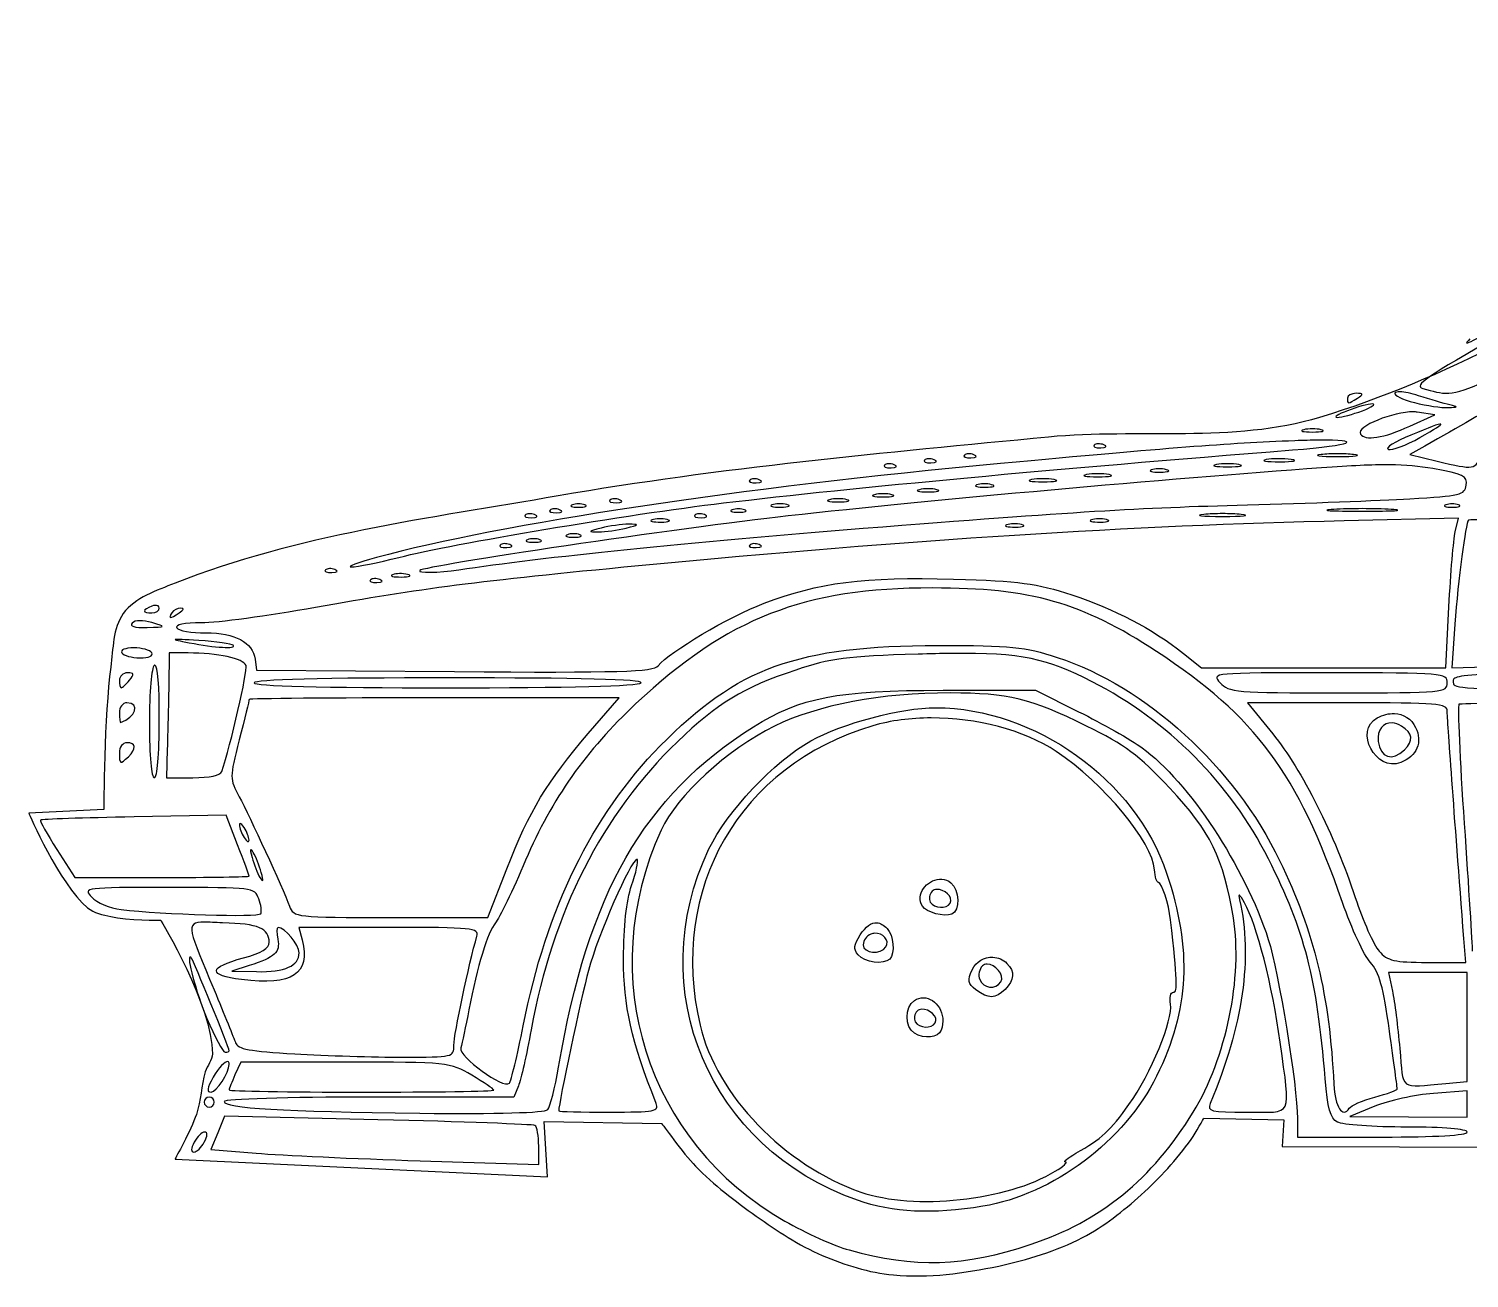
# Model space of a CAD drawing. Extents: x 63 to 304, y 74 to 149.
# Drawn here: x 63.1 to 144.6, y 74.8 to 145.4 of the extents above; entities that cross this region are included whole.
import ezdxf

# ---------------------------------------------------------------- set-up
doc = ezdxf.new("R2010")
doc.units = 0
doc.layers.add('Layer_1', color=7, linetype='CONTINUOUS')

msp = doc.modelspace()

# ---------------------------------------------------------------- linework, layer by layer
at = {"layer": 'Layer_1', "color": 7}
for points in [[(138.172015, 124.837279), (138.172015, 124.837279)], [(140.651932, 124.917757), (140.651932, 124.917757)], [(139.089237, 124.234249), (139.089237, 124.234249)], [(141.418671, 123.786111), (141.418671, 123.786111)], [(141.205904, 122.97803), (142.617015, 123.619645), (141.629237, 123.769023)], [(142.957665, 123.100399), (142.957665, 123.100399)], [(135.70257, 122.831407), (135.70257, 122.831407)], [(136.015659, 122.189241), (136.015659, 122.189241)], [(116.252388, 121.418092), (116.252388, 121.418092)], [(123.590165, 121.981433), (123.590165, 121.981433)], [(137.113681, 121.42195), (137.113681, 121.42195)], [(142.050916, 121.854102), (141.20425, 121.375645), (142.756472, 121.004128)], [(111.736832, 120.852544), (111.736832, 120.852544)], [(113.99461, 121.134766), (113.99461, 121.134766)], [(126.987305, 120.569771), (126.987305, 120.569771)], [(130.904793, 120.855298), (130.904793, 120.855298)], [(133.762843, 121.138074), (133.762843, 121.138074)], [(140.040083, 120.794115), (140.040083, 120.794115)], [(104.116832, 120.004774), (104.116832, 120.004774)], [(117.109528, 119.721451), (117.109528, 119.721451)], [(120.46257, 120.007531), (120.46257, 120.007531)], [(123.567015, 120.290303), (123.567015, 120.290303)], [(111.431459, 119.15921), (111.431459, 119.15921)], [(113.971459, 119.441433), (113.971459, 119.441433)], [(92.827943, 118.312544), (92.827943, 118.312544)], [(94.215904, 118.592562), (94.215904, 118.592562)], [(96.21461, 118.876438), (96.21461, 118.876438)], [(103.247015, 118.309786), (103.247015, 118.309786)], [(105.538416, 118.592562), (105.538416, 118.592562)], [(108.891459, 118.876438), (108.891459, 118.876438)], [(138.524793, 118.315298), (138.524793, 118.315298)], [(143.604793, 118.592562), (143.604793, 118.592562)], [(91.416832, 118.030322), (91.416832, 118.030322)], [(97.038126, 117.433907), (97.038126, 117.433907)], [(98.765083, 117.746445), (98.765083, 117.746445)], [(101.012388, 118.030322), (101.012388, 118.030322)], [(118.802861, 117.464223), (118.802861, 117.464223)], [(123.600639, 117.746445), (123.600639, 117.746445)], [(130.62257, 118.033629), (130.62257, 118.033629)], [(143.950405, 117.769596), (137.497879, 117.622423)], [(143.773463, 117.0001), (143.950405, 117.769596), (143.950405, 117.769596)], [(91.675904, 116.617006), (91.675904, 116.617006)], [(93.933681, 116.899228), (93.933681, 116.899228)], [(90.005721, 116.336988), (90.005721, 116.336988)], [(104.116832, 116.336988), (104.116832, 116.336988)], [(80.127943, 114.925877), (80.127943, 114.925877)], [(82.667943, 114.361433), (82.667943, 114.361433)], [(84.089528, 114.642001), (84.089528, 114.642001)], [(114.225019, 113.831162), (114.225019, 113.831162)], [(70.250165, 112.845592), (70.250165, 112.845592)], [(71.725217, 112.698416), (71.725217, 112.698416)], [(128.405582, 110.129203), (129.433599, 109.31616), (136.337017, 109.31616), (143.240438, 109.31616), (143.418481, 112.773382)], [(69.404049, 111.982387), (69.404049, 111.982387)], [(143.756377, 111.785051), (143.757478, 111.785051), (143.57668, 109.315607), (145.496562, 109.371831)], [(71.422048, 110.921849), (71.422048, 110.921849)], [(69.064502, 110.445049), (69.064502, 110.445049)], [(71.073681, 110.162274), (71.073681, 110.161723), (71.041711, 108.256723)], [(72.132015, 110.158966), (71.073681, 110.162274), (71.073681, 110.162274)], [(115.277287, 110.131407), (115.277287, 110.131407)], [(70.260086, 109.463333), (70.260086, 109.463333)], [(75.922722, 109.807292), (76.01257, 109.175049), (87.193419, 109.101186)], [(68.709517, 109.033385), (68.709517, 109.033385)], [(86.894661, 108.751162), (86.894661, 108.751162)], [(136.646801, 109.033385), (136.646801, 109.033385)], [(94.761606, 105.60207), (96.50014, 107.621723), (86.044687, 107.621723), (86.044687, 107.621723)], [(114.818126, 108.045607), (120.039237, 108.045607), (122.48167, 106.835139)], [(115.220513, 107.89733), (115.220513, 107.89733)], [(68.674793, 107.339501), (68.674793, 107.339501)], [(114.413532, 107.057279), (114.413532, 107.057279)], [(132.035886, 107.339501), (133.467393, 105.575612)], [(137.679227, 107.339501), (132.035886, 107.339501), (132.035886, 107.339501)], [(140.334432, 106.73151), (140.334432, 106.73151)], [(114.147295, 106.485669), (114.147295, 106.485669)], [(140.207102, 106.2051), (140.207102, 106.2051)], [(68.674793, 105.081723), (68.674793, 105.081723)], [(70.958475, 104.728945), (70.907766, 103.106168), (72.410379, 103.106168)], [(74.28506, 100.989501), (69.081037, 100.88973)], [(74.937148, 99.306641), (74.28506, 100.989501), (74.28506, 100.989501)], [(75.080464, 100.510494), (75.080464, 100.510494)], [(64.715963, 99.044812), (65.728545, 97.461723), (70.659168, 97.461723)], [(75.686251, 99.042608), (75.686251, 99.042608)], [(83.599497, 95.203945), (89.084088, 95.203945), (90.155652, 97.955612)], [(97.505556, 98.480921), (97.505556, 98.480921)], [(114.616379, 97.370221), (114.616379, 97.370221)], [(71.038954, 96.897279), (71.038954, 96.897279)], [(114.455975, 96.789241), (114.455975, 96.789241)], [(131.576171, 96.456307), (131.576171, 96.456307)], [(73.052545, 94.936605), (73.052545, 94.936605)], [(77.22855, 94.639501), (77.228, 94.639501), (77.228, 94.639501)], [(83.50524, 94.639501), (78.400436, 94.639501), (78.577925, 93.933945)], [(111.078681, 94.900777), (111.078681, 94.900777)], [(110.944186, 94.30767), (110.944186, 94.30767)], [(142.201397, 92.663945), (144.368777, 92.663945), (144.264597, 94.004501)], [(72.260448, 92.962153), (72.260448, 92.962153)], [(117.638694, 92.953884), (117.638694, 92.954437), (117.638694, 92.954437)], [(75.589237, 92.482045), (74.601459, 92.159033), (76.01257, 92.138086)], [(117.309617, 92.565278), (117.309617, 92.565278)], [(139.995986, 92.099501), (140.22088, 91.041168)], [(143.252015, 85.815095), (144.451459, 85.923133), (144.451459, 89.011592), (144.451459, 92.099501), (142.223447, 92.099501), (139.995986, 92.099501), (139.995986, 92.099501)], [(113.705772, 90.664136), (113.705772, 90.664136)], [(113.609309, 90.015908), (113.609309, 90.015908)], [(74.377665, 87.050368), (74.377665, 87.050368)], [(75.115191, 87.019501), (74.787768, 86.300715)], [(81.017053, 87.019501), (75.115191, 87.019501), (75.115191, 87.019501)], [(90.813252, 85.679496), (90.559142, 85.044496), (82.368632, 85.044496)], [(73.331459, 85.043945), (73.331459, 85.043945)], [(139.230348, 84.52911), (137.819237, 83.946476), (141.135348, 83.931592), (144.451459, 83.915057), (144.451459, 84.658647), (144.451459, 85.402235), (144.451459, 85.402785), (144.451459, 85.402785)], [(144.451459, 85.402785), (142.546459, 85.257266)], [(74.201827, 83.969077), (73.814875, 83.024843), (73.42792, 82.080612), (75.99052, 81.87115)], [(82.868033, 83.76623), (74.201827, 83.969077), (74.201827, 83.969077)], [(73.06908, 83.06839), (73.06908, 83.06839)], [(134.8548, 83.845051), (134.852596, 83.845051), (134.855904, 82.786718), (139.653681, 82.786718)], [(85.255348, 81.447816), (91.958676, 81.233945), (91.958126, 82.275743)]]:
    msp.add_lwpolyline(points, dxfattribs=at)
at = {"layer": 'Layer_1', "color": 1}
for points in [[(67.364003, 101.297631), (63.13067, 101.095885)], [(71.396143, 81.542076), (92.461935, 80.533902), (92.260191, 83.658742), (98.91281, 83.557868)], [(129.553764, 83.860486), (134.089713, 83.759614), (133.988841, 82.247631), (240.023921, 81.945013), (240.52773, 83.456996), (245.516781, 83.456996)]]:
    msp.add_lwpolyline(points, dxfattribs=at)
for points in [[(175.11281, 145.445013), (162.007282, 138.306879), (150.39452, 127.777346), (136.105507, 123.472469)], [(136.105507, 123.472469), (131.202932, 121.995459), (125.88177, 122.853361), (120.785032, 122.363423)], [(120.785032, 122.363423), (111.52203, 121.472956), (102.235403, 120.627827), (93.066619, 119.037392)], [(93.066619, 119.037392), (85.766856, 117.771146), (78.2842, 116.826943), (71.396143, 114.098503)], [(71.396143, 114.098503), (70.346107, 113.682564), (69.1429, 113.294094), (68.473046, 112.384774)], [(68.473046, 112.384774), (67.859184, 111.551456), (67.911508, 110.386304), (67.76749, 109.361358)], [(67.76749, 109.361358), (67.393038, 106.696334), (67.364003, 101.297631), (67.364003, 101.297631)], [(63.13067, 101.095885), (63.13067, 101.095885), (64.840149, 97.090155), (66.457254, 95.754059)], [(66.457254, 95.754059), (66.818019, 95.456004), (67.310742, 95.352016), (67.76749, 95.250247)], [(67.76749, 95.250247), (68.688071, 95.045269), (70.589713, 95.048503), (70.589713, 95.048503)], [(70.589713, 95.048503), (70.589713, 95.048503), (73.528332, 90.190736), (73.51281, 87.489136)], [(73.51281, 87.489136), (73.510721, 87.12727), (73.213826, 86.827421), (73.109319, 86.480965)], [(73.109319, 86.480965), (72.871462, 85.692407), (72.869639, 84.841826), (72.605507, 84.06168)], [(72.605507, 84.06168), (72.306719, 83.179199), (71.396143, 81.542076), (71.396143, 81.542076)], [(98.91281, 83.557868), (98.91281, 83.557868), (100.107555, 81.873337), (100.82773, 81.139136)], [(128.848208, 82.650568), (129.123699, 83.027363), (129.553764, 83.860486), (129.553764, 83.860486)], [(126.025986, 79.526281), (127.069486, 80.464839), (128.019835, 81.517616), (128.848208, 82.650568)], [(100.82773, 81.139136), (101.863993, 80.082693), (103.04397, 79.167898), (104.254636, 78.316914)], [(122.699952, 77.106996), (123.916951, 77.738186), (125.006681, 78.609482), (126.025986, 79.526281)], [(104.254636, 78.316914), (105.437847, 77.485205), (106.653409, 76.665767), (107.984157, 76.099375)], [(117.96281, 75.494691), (119.595519, 75.836434), (121.219177, 76.338984), (122.699952, 77.106996)], [(107.984157, 76.099375), (109.266628, 75.553529), (110.627823, 75.11826), (112.015747, 74.990329)], [(112.015747, 74.990329), (113.996732, 74.807731), (116.015626, 75.087134), (117.96281, 75.494691)]]:
    msp.add_open_spline(points, degree=3, dxfattribs=at)
at = {"layer": 'Layer_1', "color": 7}
for points in [[(141.946184, 125.110131), (144.269014, 124.499656), (143.396992, 124.069925), (159.550348, 133.777438)], [(144.606351, 127.914161), (144.084381, 127.426651), (144.617237, 127.684639), (146.709237, 128.933359)], [(146.461739, 128.211268), (142.13183, 125.768917), (141.386368, 125.257254), (141.946184, 125.110131)], [(150.940916, 127.171674), (147.622378, 125.054782), (146.052997, 124.116057), (142.050916, 121.854102)], [(138.172015, 124.837279), (137.900376, 124.839649), (137.678126, 124.714687), (137.678126, 124.559465)], [(138.24257, 124.559465), (138.604351, 124.793286), (138.594106, 124.83361), (138.172015, 124.837279)], [(140.367503, 124.855468), (140.289045, 124.728524), (140.787758, 124.482938), (141.475448, 124.309766)], [(140.651932, 124.917757), (140.500038, 124.922837), (140.396914, 124.903051), (140.367503, 124.855468)], [(141.704754, 124.697822), (141.294155, 124.831172), (140.905091, 124.909291), (140.651932, 124.917757)], [(143.463681, 124.18519), (143.153237, 124.253911), (142.361683, 124.484462), (141.704754, 124.697822)], [(137.678126, 123.853909), (137.134848, 123.644698), (136.880848, 123.473019), (137.113681, 123.473019)], [(137.113681, 123.473019), (137.346515, 123.473019), (137.981515, 123.644698), (138.524793, 123.853909)], [(137.678126, 124.559465), (137.678126, 124.215267), (137.709961, 124.215267), (138.24257, 124.559465)], [(139.089237, 124.234249), (138.856404, 124.234249), (138.221404, 124.063121), (137.678126, 123.853909)], [(141.418671, 123.786111), (140.293177, 123.810636), (138.153278, 122.956138), (138.413998, 122.5343)], [(138.524793, 123.853909), (139.06807, 124.063121), (139.32207, 124.234249), (139.089237, 124.234249)], [(141.629237, 123.769023), (141.56423, 123.7789), (141.493703, 123.783289), (141.418671, 123.786111)], [(141.475448, 124.309766), (142.163168, 124.136594), (143.019029, 124.009482), (143.377141, 124.027544)], [(143.377141, 124.027544), (143.945452, 124.056133), (143.956329, 124.07614), (143.463681, 124.18519)], [(138.413998, 122.5343), (138.659136, 122.137665), (139.733494, 122.308486), (141.205904, 122.97803)], [(142.957665, 123.100399), (142.881519, 123.121735), (142.324943, 122.911386), (141.259921, 122.477526)], [(141.773103, 122.33366), (142.629435, 122.825969), (143.033815, 123.07895), (142.957665, 123.100399)], [(134.714793, 122.15341), (130.840248, 121.999515), (127.698776, 121.756849), (118.063681, 120.866325)], [(134.569823, 121.631963), (138.089942, 121.90998), (138.606784, 122.221528), (136.015659, 122.189241)], [(136.015659, 122.189241), (135.645496, 122.184641), (135.212122, 122.173166), (134.714793, 122.15341)], [(135.208681, 122.77849), (134.937043, 122.707483), (135.159293, 122.648953), (135.70257, 122.648953)], [(135.70257, 122.831407), (135.523537, 122.831407), (135.344501, 122.813994), (135.208681, 122.77849)], [(136.196459, 122.77849), (136.06064, 122.813909), (135.881606, 122.831407), (135.70257, 122.831407)], [(135.70257, 122.648953), (136.245848, 122.648953), (136.468098, 122.707483), (136.196459, 122.77849)], [(141.259921, 122.477526), (140.358334, 122.11027), (139.787982, 121.745783), (139.992678, 121.66724)], [(139.992678, 121.66724), (140.197346, 121.58867), (140.9986, 121.888398), (141.773103, 122.33366)], [(102.400348, 118.636659), (109.870432, 119.523853), (121.025951, 120.56234), (134.569823, 121.631963)], [(116.023632, 121.341471), (115.92985, 121.247689), (116.096559, 121.181059), (116.394049, 121.193194)], [(116.252388, 121.418092), (116.154344, 121.414025), (116.070524, 121.388348), (116.023632, 121.341471)], [(116.564376, 121.363521), (116.462508, 121.404274), (116.350432, 121.422043), (116.252388, 121.418092)], [(116.394049, 121.193194), (116.722838, 121.206741), (116.789505, 121.273436), (116.564376, 121.363521)], [(123.36141, 121.904812), (123.267628, 121.81103), (123.434336, 121.7444), (123.731827, 121.756535)], [(123.590165, 121.981433), (123.492121, 121.977369), (123.408301, 121.951689), (123.36141, 121.904812)], [(123.902154, 121.926862), (123.800286, 121.967615), (123.688209, 121.985384), (123.590165, 121.981433)], [(123.731827, 121.756535), (124.060616, 121.770082), (124.127282, 121.836777), (123.902154, 121.926862)], [(136.196459, 121.375095), (135.691987, 121.312498), (136.104737, 121.260993), (137.113681, 121.260993)], [(137.113681, 121.42195), (136.78119, 121.42195), (136.448695, 121.406394), (136.196459, 121.375095)], [(138.030904, 121.375095), (137.778668, 121.406422), (137.446176, 121.42195), (137.113681, 121.42195)], [(137.113681, 121.260993), (138.122626, 121.260993), (138.535376, 121.312498), (138.030904, 121.375095)], [(142.756472, 121.004128), (144.879037, 120.495705), (144.901053, 120.499038), (145.290407, 121.439035)], [(118.063681, 120.866325), (103.410224, 119.511968), (89.837454, 117.466791), (82.785904, 115.550954)], [(136.211891, 120.623238), (127.497041, 119.998624), (114.247021, 118.804443), (106.069237, 117.906299)], [(111.508077, 120.775373), (111.414294, 120.68159), (111.581003, 120.614961), (111.878494, 120.627096)], [(111.736832, 120.852544), (111.638788, 120.848508), (111.554968, 120.822278), (111.508077, 120.775373)], [(112.04882, 120.797973), (111.946952, 120.838726), (111.834876, 120.856495), (111.736832, 120.852544)], [(111.878494, 120.627096), (112.207282, 120.640643), (112.273949, 120.707888), (112.04882, 120.797973)], [(113.765855, 121.058145), (113.672072, 120.964363), (113.838781, 120.897733), (114.136271, 120.909869)], [(113.99461, 121.134766), (113.896566, 121.13073), (113.812746, 121.105023), (113.765855, 121.058145)], [(114.306598, 121.080746), (114.20473, 121.12147), (114.092654, 121.138717), (113.99461, 121.134766)], [(114.136271, 120.909869), (114.46506, 120.923415), (114.531727, 120.990632), (114.306598, 121.080746)], [(126.987305, 120.569771), (126.833847, 120.56788), (126.690924, 120.547772), (126.595392, 120.509136)], [(127.442058, 120.519609), (127.304757, 120.555367), (127.140764, 120.572593), (126.987305, 120.569771)], [(130.269793, 120.804589), (129.920543, 120.737307), (130.206293, 120.682217), (130.904793, 120.682217)], [(130.904793, 120.855298), (130.674606, 120.855298), (130.444418, 120.838201), (130.269793, 120.804589)], [(131.539793, 120.804589), (131.365168, 120.838088), (131.134981, 120.855298), (130.904793, 120.855298)], [(130.904793, 120.682217), (131.603293, 120.682217), (131.889043, 120.737307), (131.539793, 120.804589)], [(133.088157, 121.086811), (132.741052, 121.019811), (133.092015, 120.966028), (133.868126, 120.96885)], [(133.762843, 121.138074), (133.507076, 121.137368), (133.261723, 121.120311), (133.088157, 121.086811)], [(134.499268, 121.090669), (134.284779, 121.123124), (134.018604, 121.138074), (133.762843, 121.138074)], [(133.868126, 120.96885), (134.644237, 120.970967), (134.928274, 121.025786), (134.499268, 121.090669)], [(140.040083, 120.794115), (139.076308, 120.800719), (137.885218, 120.743154), (136.211891, 120.623238)], [(142.505116, 120.580242), (141.740689, 120.716865), (141.003858, 120.787624), (140.040083, 120.794115)], [(144.394131, 119.640422), (144.468469, 120.160586), (144.252495, 120.267966), (142.505116, 120.580242)], [(103.888077, 119.927052), (103.794294, 119.83327), (103.961003, 119.76664), (104.258494, 119.778776)], [(104.116832, 120.004774), (104.018788, 120.000738), (103.934968, 119.973958), (103.888077, 119.927052)], [(104.42882, 119.950203), (104.326952, 119.990956), (104.214876, 120.008725), (104.116832, 120.004774)], [(104.258494, 119.778776), (104.587282, 119.792322), (104.653949, 119.860118), (104.42882, 119.950203)], [(117.109528, 119.721451), (116.956069, 119.719532), (116.813146, 119.698901), (116.717614, 119.660265)], [(117.564281, 119.670738), (117.42698, 119.706496), (117.262986, 119.724273), (117.109528, 119.721451)], [(119.82757, 119.956818), (119.47832, 119.889537), (119.76407, 119.835), (120.46257, 119.835)], [(120.46257, 120.007531), (120.232384, 120.007531), (120.002195, 119.990431), (119.82757, 119.956818)], [(121.09757, 119.956818), (120.922945, 119.990318), (120.692759, 120.007531), (120.46257, 120.007531)], [(120.46257, 119.835), (121.16107, 119.835), (121.44682, 119.889537), (121.09757, 119.956818)], [(122.932015, 120.239591), (122.582765, 120.172309), (122.868515, 120.117222), (123.567015, 120.117222)], [(123.567015, 120.290303), (123.336829, 120.290303), (123.10664, 120.273204), (122.932015, 120.239591)], [(124.202015, 120.239591), (124.02739, 120.273091), (123.797204, 120.290303), (123.567015, 120.290303)], [(123.567015, 120.117222), (124.265515, 120.117222), (124.551265, 120.172309), (124.202015, 120.239591)], [(126.595392, 120.509136), (126.404299, 120.431835), (126.629126, 120.373404), (127.094793, 120.379048)], [(127.094793, 120.379048), (127.560459, 120.384806), (127.716632, 120.448037), (127.442058, 120.519609)], [(110.93757, 119.105743), (110.665931, 119.034736), (110.888181, 118.976757), (111.431459, 118.976757)], [(111.431459, 119.15921), (111.252426, 119.15921), (111.07339, 119.141219), (110.93757, 119.105743)], [(111.925348, 119.105743), (111.789529, 119.141134), (111.610495, 119.15921), (111.431459, 119.15921)], [(111.431459, 118.976757), (111.974737, 118.976757), (112.196987, 119.034736), (111.925348, 119.105743)], [(113.47757, 119.387966), (113.205931, 119.316959), (113.428181, 119.258979), (113.971459, 119.258979)], [(113.971459, 119.441433), (113.792426, 119.441433), (113.61339, 119.423441), (113.47757, 119.387966)], [(114.465348, 119.387966), (114.329529, 119.423356), (114.150495, 119.441433), (113.971459, 119.441433)], [(113.971459, 119.258979), (114.514737, 119.258979), (114.736987, 119.316959), (114.465348, 119.387966)], [(116.717614, 119.660265), (116.526521, 119.582964), (116.751348, 119.523983), (117.217015, 119.529627)], [(117.217015, 119.529627), (117.682681, 119.535384), (117.838855, 119.599167), (117.564281, 119.670738)], [(141.205904, 118.87313), (144.067581, 119.038908), (144.316746, 119.09895), (144.394131, 119.640422)], [(84.055904, 115.561981), (87.123323, 116.339785), (96.998643, 117.99514), (102.400348, 118.636659)], [(92.599188, 118.235373), (92.505406, 118.14159), (92.672114, 118.074961), (92.969605, 118.087096)], [(92.827943, 118.312544), (92.729899, 118.308508), (92.646079, 118.282278), (92.599188, 118.235373)], [(93.139931, 118.257973), (93.038063, 118.298726), (92.925987, 118.316495), (92.827943, 118.312544)], [(92.969605, 118.087096), (93.298394, 118.100615), (93.36506, 118.167888), (93.139931, 118.257973)], [(93.863126, 118.53358), (93.669098, 118.455292), (93.827848, 118.391368), (94.215904, 118.391368)], [(94.215904, 118.592562), (94.088023, 118.592562), (93.96014, 118.572724), (93.863126, 118.53358)], [(94.568681, 118.53358), (94.471668, 118.572809), (94.343787, 118.592562), (94.215904, 118.592562)], [(94.215904, 118.391368), (94.603959, 118.391368), (94.762709, 118.455292), (94.568681, 118.53358)], [(95.985855, 118.799817), (95.892072, 118.706035), (96.058781, 118.639405), (96.356271, 118.651541)], [(96.21461, 118.876438), (96.116566, 118.872402), (96.032746, 118.846694), (95.985855, 118.799817)], [(96.526598, 118.821867), (96.42473, 118.86262), (96.312654, 118.880389), (96.21461, 118.876438)], [(96.356271, 118.651541), (96.68506, 118.665087), (96.751727, 118.731782), (96.526598, 118.821867)], [(102.894237, 118.251358), (102.700209, 118.17307), (102.858959, 118.109146), (103.247015, 118.109146)], [(103.247015, 118.309786), (103.119134, 118.309786), (102.991251, 118.290502), (102.894237, 118.251358)], [(103.599793, 118.251358), (103.502779, 118.290615), (103.374898, 118.309786), (103.247015, 118.309786)], [(103.247015, 118.109146), (103.63507, 118.109146), (103.79382, 118.17307), (103.599793, 118.251358)], [(105.146503, 118.531376), (104.95541, 118.454075), (105.180237, 118.395644), (105.645904, 118.401289)], [(105.538416, 118.592562), (105.384958, 118.590643), (105.242035, 118.570012), (105.146503, 118.531376)], [(105.99317, 118.541849), (105.855868, 118.577607), (105.691875, 118.595384), (105.538416, 118.592562)], [(105.645904, 118.401289), (106.11157, 118.407018), (106.267744, 118.470278), (105.99317, 118.541849)], [(108.39757, 118.822968), (108.125931, 118.751989), (108.348181, 118.693984), (108.891459, 118.693984)], [(108.891459, 118.876438), (108.712426, 118.876438), (108.53339, 118.858443), (108.39757, 118.822968)], [(109.385348, 118.822968), (109.249529, 118.858359), (109.070495, 118.876438), (108.891459, 118.876438)], [(108.891459, 118.693984), (109.434737, 118.693984), (109.656987, 118.751989), (109.385348, 118.822968)], [(110.30257, 117.203498), (122.499086, 118.163957), (125.75085, 118.362593), (132.033681, 118.530826)], [(132.033681, 118.530826), (135.370959, 118.620177), (139.498459, 118.774211), (141.205904, 118.87313)], [(136.902015, 118.273408), (136.009487, 118.217415), (136.739737, 118.171983), (138.524793, 118.171983)], [(138.524793, 118.315298), (137.936537, 118.315298), (137.348279, 118.301348), (136.902015, 118.273408)], [(140.14757, 118.273408), (139.701306, 118.301461), (139.113051, 118.315298), (138.524793, 118.315298)], [(138.524793, 118.171983), (140.309848, 118.171983), (141.040098, 118.217415), (140.14757, 118.273408)], [(143.252015, 118.53358), (143.057987, 118.455292), (143.216737, 118.391368), (143.604793, 118.391368)], [(143.604793, 118.592562), (143.476912, 118.592562), (143.349029, 118.572724), (143.252015, 118.53358)], [(143.95757, 118.53358), (143.860556, 118.572809), (143.732676, 118.592562), (143.604793, 118.592562)], [(143.604793, 118.391368), (143.992848, 118.391368), (144.151598, 118.455292), (143.95757, 118.53358)], [(206.002912, 118.772809), (185.456627, 118.498404), (144.61928, 117.762131), (144.521462, 117.664313)], [(106.069237, 117.906299), (100.075655, 117.248016), (85.500021, 115.08787), (85.22999, 114.81784)], [(91.188077, 117.953151), (91.094294, 117.859368), (91.261003, 117.792738), (91.558494, 117.804874)], [(91.416832, 118.030322), (91.318788, 118.026286), (91.234968, 118.000056), (91.188077, 117.953151)], [(91.72882, 117.975751), (91.626952, 118.016504), (91.514876, 118.034273), (91.416832, 118.030322)], [(91.558494, 117.804874), (91.887282, 117.818421), (91.953949, 117.885666), (91.72882, 117.975751)], [(97.038126, 117.433907), (96.65007, 117.433907), (95.95157, 117.336887), (95.485904, 117.218382)], [(96.897015, 117.218382), (97.652241, 117.410773), (97.667481, 117.433907), (97.038126, 117.433907)], [(137.497879, 117.622423), (125.377112, 117.346522), (113.197295, 116.570279), (97.60257, 115.079666)], [(98.37317, 117.685813), (98.182077, 117.608512), (98.406904, 117.550081), (98.87257, 117.555725)], [(98.765083, 117.746445), (98.611625, 117.744555), (98.468702, 117.724449), (98.37317, 117.685813)], [(99.219836, 117.696286), (99.082535, 117.732044), (98.918541, 117.749268), (98.765083, 117.746445)], [(98.87257, 117.555725), (99.338237, 117.561483), (99.49441, 117.624712), (99.219836, 117.696286)], [(100.783632, 117.953151), (100.68985, 117.859368), (100.856559, 117.792738), (101.154049, 117.804874)], [(101.012388, 118.030322), (100.914344, 118.026286), (100.830524, 118.000056), (100.783632, 117.953151)], [(101.324376, 117.975751), (101.222508, 118.016504), (101.110432, 118.034273), (101.012388, 118.030322)], [(101.154049, 117.804874), (101.482838, 117.818421), (101.549505, 117.885666), (101.324376, 117.975751)], [(118.410947, 117.403591), (118.219855, 117.32629), (118.444681, 117.267308), (118.910348, 117.272953)], [(118.802861, 117.464223), (118.649403, 117.462332), (118.50648, 117.442227), (118.410947, 117.403591)], [(119.257614, 117.414064), (119.120313, 117.449819), (118.956319, 117.467045), (118.802861, 117.464223)], [(118.910348, 117.272953), (119.376015, 117.278707), (119.532188, 117.34249), (119.257614, 117.414064)], [(123.208725, 117.685813), (123.017632, 117.608512), (123.242459, 117.550081), (123.708126, 117.555725)], [(123.600639, 117.746445), (123.44718, 117.744555), (123.304257, 117.724449), (123.208725, 117.685813)], [(124.055392, 117.696286), (123.918091, 117.732044), (123.754097, 117.749268), (123.600639, 117.746445)], [(123.708126, 117.555725), (124.173793, 117.561483), (124.329966, 117.624712), (124.055392, 117.696286)], [(129.564237, 117.987878), (128.982154, 117.926975), (129.458404, 117.877083), (130.62257, 117.877083)], [(130.62257, 118.033629), (130.238926, 118.033629), (129.855279, 118.01833), (129.564237, 117.987878)], [(131.680904, 117.987878), (131.389862, 118.018386), (131.006218, 118.033629), (130.62257, 118.033629)], [(130.62257, 117.877083), (131.786737, 117.877083), (132.262987, 117.926975), (131.680904, 117.987878)], [(144.521462, 117.664313), (144.357744, 117.500596), (143.939624, 114.286641), (143.756377, 111.785051)], [(87.44257, 114.862487), (92.102454, 115.57095), (100.523401, 116.433426), (110.30257, 117.203498)], [(91.323126, 116.558025), (91.129098, 116.479736), (91.287848, 116.415813), (91.675904, 116.415813)], [(91.675904, 116.617006), (91.548023, 116.617006), (91.42014, 116.597169), (91.323126, 116.558025)], [(92.028681, 116.558025), (91.931668, 116.597282), (91.803787, 116.617006), (91.675904, 116.617006)], [(91.675904, 116.415813), (92.063959, 116.415813), (92.222709, 116.479736), (92.028681, 116.558025)], [(93.580904, 116.840247), (93.386876, 116.761958), (93.545626, 116.698035), (93.933681, 116.698035)], [(93.933681, 116.899228), (93.805801, 116.899228), (93.677918, 116.879391), (93.580904, 116.840247)], [(94.286459, 116.840247), (94.189445, 116.879504), (94.061565, 116.899228), (93.933681, 116.899228)], [(93.933681, 116.698035), (94.321737, 116.698035), (94.480487, 116.761958), (94.286459, 116.840247)], [(95.485904, 117.218382), (94.730677, 117.025991), (94.715437, 117.002305), (95.344793, 117.002305)], [(95.344793, 117.002305), (95.732848, 117.002305), (96.431348, 117.099905), (96.897015, 117.218382)], [(143.418481, 112.773382), (143.516412, 114.674855), (143.676209, 116.576908), (143.773463, 117.0001)], [(89.776966, 116.259267), (89.683183, 116.165485), (89.849892, 116.098855), (90.147382, 116.11099)], [(90.005721, 116.336988), (89.907677, 116.332952), (89.823857, 116.306172), (89.776966, 116.259267)], [(90.317709, 116.282418), (90.215841, 116.323171), (90.103765, 116.340939), (90.005721, 116.336988)], [(90.147382, 116.11099), (90.476171, 116.124537), (90.542838, 116.192332), (90.317709, 116.282418)], [(103.888077, 116.259267), (103.794294, 116.165485), (103.961003, 116.098855), (104.258494, 116.11099)], [(104.116832, 116.336988), (104.018788, 116.332952), (103.934968, 116.306172), (103.888077, 116.259267)], [(104.42882, 116.282418), (104.326952, 116.323171), (104.214876, 116.340939), (104.116832, 116.336988)], [(104.258494, 116.11099), (104.587282, 116.124537), (104.653949, 116.192332), (104.42882, 116.282418)], [(97.60257, 115.079666), (88.470367, 114.206752), (85.360865, 113.806437), (79.334744, 112.727078)], [(79.899188, 114.848156), (79.805406, 114.754373), (79.972114, 114.687744), (80.269605, 114.699879)], [(80.127943, 114.925877), (80.029899, 114.921841), (79.946065, 114.895061), (79.899188, 114.848156)], [(80.439931, 114.871307), (80.338077, 114.912059), (80.225987, 114.929828), (80.127943, 114.925877)], [(80.269605, 114.699879), (80.598394, 114.713426), (80.66506, 114.781221), (80.439931, 114.871307)], [(82.785904, 115.550954), (81.699348, 115.25575), (81.064348, 115.016479), (81.374793, 115.019583)], [(81.374793, 115.019583), (81.685237, 115.022631), (82.891737, 115.266773), (84.055904, 115.561981)], [(85.22999, 114.81784), (85.078352, 114.66623), (86.31529, 114.691094), (87.44257, 114.862487)], [(82.439188, 114.283711), (82.345406, 114.189929), (82.512114, 114.123299), (82.809605, 114.135435)], [(82.667943, 114.361433), (82.569899, 114.357397), (82.486065, 114.330617), (82.439188, 114.283711)], [(82.979931, 114.306862), (82.878077, 114.347615), (82.765987, 114.365384), (82.667943, 114.361433)], [(82.809605, 114.135435), (83.138394, 114.148981), (83.20506, 114.216777), (82.979931, 114.306862)], [(83.697614, 114.581368), (83.506521, 114.504068), (83.731348, 114.445086), (84.197015, 114.450731)], [(84.089528, 114.642001), (83.936083, 114.64011), (83.793146, 114.620005), (83.697614, 114.581368)], [(84.544281, 114.591842), (84.40698, 114.627596), (84.243, 114.644823), (84.089528, 114.642001)], [(84.197015, 114.450731), (84.662684, 114.456485), (84.818849, 114.520267), (84.544281, 114.591842)], [(104.706631, 112.966857), (107.762223, 114.14347), (110.382846, 114.477928), (115.406824, 114.332217)], [(115.406824, 114.332217), (119.171356, 114.223025), (120.07303, 114.102564), (122.103537, 113.436492)], [(114.225019, 113.831162), (106.973291, 113.831162), (102.639427, 112.142274), (97.458702, 107.295954)], [(126.8947, 110.236137), (122.664358, 113.013486), (119.782762, 113.831162), (114.225019, 113.831162)], [(122.103537, 113.436492), (124.524355, 112.642347), (126.616039, 111.544519), (128.405582, 110.129203)], [(70.085904, 112.804249), (69.85307, 112.714897), (69.66257, 112.592413), (69.66257, 112.531397)], [(69.66257, 112.531397), (69.66257, 112.470408), (69.85307, 112.420605), (70.085904, 112.420605)], [(70.250165, 112.845592), (70.199563, 112.840057), (70.144126, 112.826545), (70.085904, 112.804249)], [(70.085904, 112.420605), (70.318737, 112.420605), (70.509237, 112.543668), (70.509237, 112.694007)], [(70.509237, 112.694007), (70.509237, 112.806783), (70.401973, 112.86224), (70.250165, 112.845592)], [(71.214793, 112.420605), (70.998243, 112.070226), (71.095949, 112.070226), (71.638126, 112.420605)], [(71.725217, 112.698416), (71.540361, 112.700786), (71.31072, 112.575827), (71.214793, 112.420605)], [(71.638126, 112.420605), (71.892493, 112.584999), (71.927175, 112.695593), (71.725217, 112.698416)], [(79.334744, 112.727078), (76.66049, 112.248062), (73.763877, 111.85616), (72.897653, 111.85616)], [(98.709409, 109.430813), (99.384739, 110.244544), (102.675732, 112.184819), (104.706631, 112.966857)], [(68.977961, 111.848441), (68.799597, 111.670105), (69.094155, 111.582385), (69.817462, 111.598189)], [(69.404049, 111.982387), (69.211517, 111.97821), (69.062967, 111.933447), (68.977961, 111.848441)], [(70.092519, 111.873246), (69.832815, 111.950716), (69.596581, 111.98662), (69.404049, 111.982387)], [(69.817462, 111.598189), (70.919173, 111.622178), (70.922563, 111.625568), (70.092519, 111.873246)], [(72.897653, 111.85616), (71.919555, 111.85616), (71.388698, 111.749226), (71.497015, 111.573938)], [(71.497015, 111.573938), (71.592942, 111.418716), (72.334041, 111.291716), (73.144047, 111.291716)], [(71.422048, 110.921849), (71.349178, 110.904549), (71.625511, 110.845517), (72.20257, 110.733333)], [(72.736698, 110.860664), (71.916843, 110.915076), (71.494918, 110.939065), (71.422048, 110.921849)], [(74.68855, 110.592222), (74.60727, 110.673502), (73.72902, 110.79468), (72.736698, 110.860664)], [(73.144047, 111.291716), (74.801874, 111.291716), (75.786578, 110.765549), (75.922722, 109.807292)], [(69.064502, 110.445049), (68.571911, 110.445049), (68.291083, 110.327024), (68.39257, 110.162827)], [(68.39257, 110.162827), (68.488498, 110.007605), (68.947752, 109.880605), (69.413419, 109.880605)], [(70.085904, 110.162827), (69.989976, 110.318049), (69.530169, 110.445049), (69.064502, 110.445049)], [(69.413419, 109.880605), (69.90601, 109.880605), (70.187391, 109.99863), (70.085904, 110.162827)], [(75.410091, 109.45286), (75.260767, 109.841988), (73.812846, 110.154168), (72.132015, 110.158966)], [(72.20257, 110.733333), (73.670465, 110.448063), (74.902813, 110.378016), (74.68855, 110.592222)], [(98.831781, 104.90313), (103.170863, 109.337801), (106.597247, 110.576105), (114.535904, 110.581749)], [(113.408669, 110.088964), (109.333436, 109.965096), (108.467731, 109.853297), (106.49257, 109.191034)], [(115.277287, 110.131407), (114.709346, 110.124888), (114.090049, 110.109566), (113.408669, 110.088964)], [(114.535904, 110.581749), (118.694335, 110.584712), (119.413979, 110.513107), (121.260729, 109.908164)], [(123.250615, 108.530676), (120.707311, 109.833866), (119.25287, 110.177042), (115.277287, 110.131407)], [(137.402519, 96.051162), (134.850973, 103.394923), (132.517865, 106.544331), (126.8947, 110.236137)], [(70.227015, 109.456718), (70.066684, 109.35763), (69.944793, 107.948723), (69.944793, 106.194627)], [(70.260086, 109.463333), (70.249307, 109.465873), (70.238304, 109.463774), (70.227015, 109.456718)], [(70.509237, 106.369362), (70.509237, 108.340882), (70.421009, 109.427745), (70.260086, 109.463333)], [(74.037015, 103.458945), (74.549587, 104.92286), (75.521032, 109.163752), (75.410091, 109.45286)], [(87.193419, 109.101186), (96.606633, 109.039069), (98.427554, 109.091215), (98.709409, 109.430813)], [(106.49257, 109.191034), (103.495568, 108.186182), (102.072674, 107.323516), (99.799713, 105.137397)], [(121.260729, 109.908164), (126.322074, 108.250164), (131.283492, 103.722645), (133.842768, 98.427451)], [(68.709517, 109.033385), (68.45769, 109.033385), (68.251459, 108.842885), (68.251459, 108.610051)], [(68.251459, 108.610051), (68.251459, 108.377218), (68.299225, 108.186718), (68.357843, 108.186718)], [(68.357843, 108.186718), (68.416432, 108.186718), (68.622666, 108.377218), (68.815904, 108.610051)], [(68.815904, 108.610051), (69.103657, 108.956761), (69.084534, 109.033385), (68.709517, 109.033385)], [(86.894661, 108.751162), (79.733919, 108.751162), (75.871459, 108.652272), (75.871459, 108.46894)], [(75.871459, 108.46894), (75.871459, 108.285693), (79.676007, 108.186718), (86.720477, 108.186718)], [(86.720477, 108.186718), (93.648637, 108.186718), (97.632288, 108.288713), (97.743681, 108.46894)], [(97.743681, 108.46894), (97.858828, 108.655263), (94.171677, 108.751162), (86.894661, 108.751162)], [(133.208872, 98.525018), (131.072647, 102.769048), (127.510845, 106.347716), (123.250615, 108.530676)], [(136.646801, 109.033385), (129.988727, 109.033385), (129.97202, 109.031889), (130.481459, 108.46894)], [(130.481459, 108.46894), (130.962563, 107.937318), (131.350503, 107.904496), (137.157225, 107.904496)], [(143.32257, 108.46894), (143.32257, 109.01758), (143.13461, 109.033385), (136.646801, 109.033385)], [(137.157225, 107.904496), (143.134212, 107.904496), (143.32257, 107.92174), (143.32257, 108.46894)], [(143.659363, 108.539496), (143.769119, 107.973894), (141.949164, 107.989702), (191.370904, 108.117266)], [(160.02329, 109.033938), (144.498669, 109.03374), (143.569024, 109.005332), (143.659363, 108.539496)], [(71.041711, 108.256723), (71.024044, 107.208973), (70.986415, 105.621473), (70.958475, 104.728945)], [(75.589237, 107.525813), (75.589237, 107.473037), (75.337785, 106.446541), (75.030304, 105.244331)], [(86.044687, 107.621723), (80.29422, 107.621723), (75.589237, 107.578588), (75.589237, 107.525813)], [(104.106909, 105.986268), (106.734342, 107.643251), (108.825617, 108.045607), (114.818126, 108.045607)], [(115.220513, 107.89733), (111.358697, 107.907716), (107.714869, 107.217722), (105.289818, 106.016584)], [(122.929257, 106.026507), (119.751068, 107.59016), (118.522202, 107.888581), (115.220513, 107.89733)], [(215.904391, 107.812443), (201.461344, 107.825002), (144.139578, 107.405741), (143.987336, 107.253511)], [(68.674793, 107.339501), (68.439617, 107.339501), (68.251459, 107.088634), (68.251459, 106.775057)], [(68.251459, 106.775057), (68.251459, 106.464612), (68.283209, 106.221077), (68.322015, 106.233213)], [(68.322015, 106.233213), (69.177035, 106.503215), (69.443735, 107.339501), (68.674793, 107.339501)], [(97.458702, 107.295954), (94.631767, 104.651504), (92.700796, 101.911569), (91.219497, 98.443989)], [(107.344749, 105.182045), (109.150124, 106.191074), (112.415455, 107.057279), (114.413532, 107.057279)], [(114.413532, 107.057279), (120.00681, 107.057279), (125.690113, 102.984902), (127.454736, 97.711975)], [(122.48167, 106.835139), (123.824991, 106.169348), (125.438608, 105.252039), (126.067879, 104.796193)], [(143.32257, 106.85829), (143.32257, 107.295734), (142.809123, 107.339501), (137.679227, 107.339501)], [(139.369252, 106.492284), (139.696122, 106.667205), (140.027558, 106.744492), (140.334432, 106.73151)], [(140.334432, 106.73151), (140.845892, 106.709779), (141.2898, 106.436884), (141.533324, 105.946579)], [(144.264597, 94.004501), (143.711046, 101.159004), (143.32257, 106.461993), (143.32257, 106.85829)], [(143.987336, 107.253511), (143.900045, 107.166191), (144.032568, 104.133925), (144.281686, 100.514905)], [(69.944793, 106.194627), (69.944793, 104.324256), (70.056073, 103.106718), (70.227015, 103.106718)], [(70.227015, 103.106718), (70.398888, 103.106718), (70.509237, 104.382715), (70.509237, 106.369362)], [(93.077642, 86.737829), (94.741878, 96.563565), (97.896778, 102.069899), (104.106909, 105.986268)], [(105.289818, 106.016584), (102.595697, 104.682181), (99.778363, 102.09713), (98.88194, 100.137323)], [(110.847722, 106.038081), (103.30158, 103.799156), (99.280968, 96.82851), (101.082393, 89.106402)], [(114.147295, 106.485669), (112.988307, 106.482734), (111.85777, 106.337773), (110.847722, 106.038081)], [(121.222143, 104.582873), (119.383575, 105.811866), (116.697068, 106.49216), (114.147295, 106.485669)], [(127.637187, 102.510854), (125.875725, 104.383285), (125.116028, 104.95062), (122.929257, 106.026507)], [(140.693272, 103.963858), (139.268671, 103.41059), (138.030192, 105.775637), (139.369252, 106.492284)], [(140.207102, 106.2051), (139.712415, 106.230867), (139.347558, 105.812938), (139.423272, 105.156687)], [(140.733512, 106.02375), (140.551365, 106.138643), (140.371996, 106.196634), (140.207102, 106.2051)], [(141.533324, 105.946579), (141.944465, 105.118878), (141.604991, 104.317962), (140.693272, 103.963858)], [(140.902185, 104.677132), (141.431069, 105.206045), (141.379546, 105.616249), (140.733512, 106.02375)], [(68.674793, 105.081723), (68.439617, 105.081723), (68.251459, 104.830856), (68.251459, 104.517279)], [(68.759129, 104.291831), (69.220054, 104.752757), (69.185107, 105.081723), (68.674793, 105.081723)], [(75.030304, 105.244331), (74.473875, 103.069019), (74.473756, 103.053451), (75.026997, 102.024131)], [(90.155652, 97.955612), (91.432622, 101.235006), (92.434373, 102.898128), (94.761606, 105.60207)], [(99.799713, 105.137397), (95.553482, 101.053357), (92.732603, 95.501196), (91.527627, 88.854496)], [(101.585652, 99.081193), (102.591238, 101.188208), (105.263106, 104.018584), (107.344749, 105.182045)], [(133.467393, 105.575612), (135.098242, 103.566049), (136.972378, 99.844554), (138.122406, 96.332834)], [(139.423272, 105.156687), (139.529219, 104.238534), (140.234673, 104.009649), (140.902185, 104.677132)], [(68.251459, 104.517279), (68.251459, 103.859419), (68.303679, 103.836381), (68.759129, 104.291831)], [(91.084448, 89.083801), (92.403498, 95.745798), (94.940472, 100.926111), (98.831781, 104.90313)], [(126.770677, 97.902145), (126.6811, 99.451602), (123.914063, 102.783452), (121.222143, 104.582873)], [(126.067879, 104.796193), (128.713712, 102.879566), (131.87345, 98.082014), (133.206668, 93.957647)], [(72.410379, 103.106168), (73.358702, 103.106168), (73.959065, 103.236357), (74.037015, 103.458945)], [(75.026997, 102.024131), (75.60939, 100.940569), (77.454074, 96.929706), (77.871819, 95.838945)], [(131.230559, 95.17473), (130.665239, 98.597888), (129.95584, 100.046094), (127.637187, 102.510854)], [(63.789921, 100.708382), (63.742197, 100.664045), (64.158997, 99.915468), (64.715963, 99.044812)], [(69.081037, 100.88973), (66.218852, 100.834584), (63.837645, 100.752691), (63.789921, 100.708382)], [(75.080464, 100.510494), (75.05083, 100.511199), (75.033612, 100.483251), (75.033612, 100.425057)], [(75.033612, 100.425057), (75.033612, 100.269834), (75.156534, 99.952334), (75.307015, 99.719501)], [(75.307015, 100.283945), (75.212978, 100.429459), (75.12974, 100.510494), (75.080464, 100.510494)], [(75.580418, 99.57839), (75.580418, 99.733612), (75.457496, 100.051112), (75.307015, 100.283945)], [(144.281686, 100.514905), (144.530831, 96.895913), (144.733681, 93.649299), (144.733681, 93.300049)], [(75.307015, 99.719501), (75.457496, 99.486668), (75.580418, 99.423168), (75.580418, 99.57839)], [(98.88194, 100.137323), (95.089184, 91.845521), (98.040511, 82.510603), (105.868594, 78.039102)], [(75.589237, 97.542752), (75.589237, 97.587174), (75.295825, 98.380924), (74.937148, 99.306641)], [(75.686251, 99.042608), (75.646881, 99.046136), (75.668756, 98.897077), (75.750741, 98.590612)], [(75.824054, 98.872834), (75.755898, 98.983155), (75.709958, 99.039786), (75.686251, 99.042608)], [(75.750741, 98.590612), (75.854543, 98.202557), (76.057238, 97.694557), (76.201086, 97.461723)], [(76.273846, 97.743945), (76.170045, 98.132001), (75.967903, 98.640001), (75.824054, 98.872834)], [(109.976801, 79.213189), (101.590026, 82.149881), (97.794306, 91.137146), (101.585652, 99.081193)], [(76.201086, 97.461723), (76.382866, 97.167507), (76.404995, 97.253584), (76.273846, 97.743945)], [(91.219497, 98.443989), (90.491504, 96.739931), (89.724278, 95.144388), (89.514587, 94.898573)], [(97.505556, 98.480921), (97.162459, 98.44728), (95.313051, 94.229294), (94.770975, 92.206438)], [(97.210657, 97.003662), (97.460931, 97.73823), (97.606694, 98.398523), (97.534219, 98.470998)], [(97.534219, 98.470998), (97.526384, 98.478053), (97.51662, 98.480921), (97.505556, 98.480921)], [(126.993367, 97.180051), (126.893771, 97.180164), (126.793537, 97.504974), (126.770677, 97.902145)], [(136.419149, 86.100075), (135.953539, 91.802883), (135.279847, 94.410613), (133.208872, 98.525018)], [(133.842768, 98.427451), (135.815248, 94.346348), (136.673141, 90.80291), (136.907527, 85.772101)], [(70.659168, 97.461723), (73.370787, 97.461723), (75.589237, 97.498302), (75.589237, 97.542752)], [(96.755904, 92.867343), (96.755904, 94.703509), (96.91232, 96.128096), (97.210657, 97.003662)], [(113.653406, 95.837842), (113.224039, 96.50565), (113.908027, 97.318052), (114.616379, 97.370221)], [(114.616379, 97.370221), (114.663604, 97.373698), (114.710924, 97.373769), (114.758044, 97.370221)], [(114.758044, 97.370221), (114.932017, 97.357154), (115.102826, 97.294518), (115.254687, 97.168477)], [(115.254687, 97.168477), (115.756986, 96.751607), (115.794784, 95.585067), (115.312015, 95.394115)], [(127.454736, 97.711975), (128.907193, 93.371934), (128.742338, 89.99512), (126.894149, 86.231263)], [(127.681284, 95.062834), (127.577567, 95.981976), (127.18827, 97.179854), (126.993367, 97.180051)], [(71.038954, 96.897279), (66.242616, 96.897279), (66.194209, 96.891358), (66.688213, 96.345512)], [(66.688213, 96.345512), (66.968037, 96.036309), (67.700852, 95.731842), (68.354535, 95.653187)], [(76.129427, 96.262279), (75.893377, 96.886837), (75.809977, 96.897279), (71.038954, 96.897279)], [(76.24463, 95.415612), (76.313267, 95.532198), (76.261423, 95.913029), (76.129427, 96.262279)], [(114.209584, 96.684509), (114.04344, 96.518336), (113.992826, 96.244129), (114.097136, 96.075417)], [(114.455975, 96.789241), (114.36173, 96.782835), (114.275624, 96.75052), (114.209584, 96.684509)], [(115.221613, 96.018642), (115.430054, 96.355898), (114.864374, 96.817181), (114.455975, 96.789241)], [(131.580032, 96.191723), (132.332831, 92.966516), (131.776882, 89.105772), (129.923077, 84.691168)], [(131.576171, 96.456307), (131.529765, 96.48371), (131.532731, 96.394415), (131.580032, 96.191723)], [(131.86997, 96.020846), (131.718628, 96.285006), (131.622585, 96.428931), (131.576171, 96.456307)], [(138.122406, 96.332834), (138.554488, 95.013445), (139.161602, 93.648195), (139.471228, 93.298945)], [(68.354535, 95.653187), (70.685296, 95.372743), (76.122936, 95.208969), (76.24463, 95.415612)], [(77.871819, 95.838945), (78.112498, 95.210437), (78.171996, 95.203945), (83.599497, 95.203945)], [(115.312015, 95.394115), (114.863056, 95.216541), (113.884602, 95.478206), (113.653406, 95.837842)], [(114.097136, 96.075417), (114.325707, 95.705536), (115.006789, 95.671085), (115.221613, 96.018642)], [(133.875291, 88.14839), (133.438891, 91.340859), (132.548404, 94.836642), (131.86997, 96.020846)], [(138.975135, 92.664496), (138.622498, 93.052551), (137.914865, 94.576551), (137.402519, 96.051162)], [(73.052545, 94.936605), (71.903787, 94.934037), (72.19519, 94.507929), (73.605963, 91.111723)], [(74.082213, 94.902431), (73.659811, 94.915723), (73.317664, 94.936605), (73.052545, 94.936605)], [(76.718126, 93.79945), (76.718126, 94.591704), (76.128945, 94.838338), (74.082213, 94.902431)], [(77.228, 94.639501), (77.145422, 94.639501), (77.136357, 94.3369), (77.207053, 93.967019)], [(78.411459, 93.198624), (78.411459, 93.655316), (77.603369, 94.639501), (77.22855, 94.639501)], [(88.465073, 94.145612), (88.598931, 94.603123), (88.23349, 94.639501), (83.50524, 94.639501)], [(89.514587, 94.898573), (89.076803, 94.385351), (88.479404, 92.432961), (88.010322, 89.983385)], [(110.134448, 94.215064), (110.451047, 94.698257), (110.762059, 94.925895), (111.078681, 94.900777)], [(111.078681, 94.900777), (111.268656, 94.885734), (111.460449, 94.77976), (111.656907, 94.583277)], [(111.656907, 94.583277), (112.021961, 94.218222), (112.114601, 93.159096), (111.807938, 92.852461)], [(127.83783, 90.970612), (128.09135, 90.970612), (128.065276, 91.659799), (127.681284, 95.062834)], [(128.962308, 84.197279), (130.82393, 87.224451), (131.779707, 91.849503), (131.230559, 95.17473)], [(78.577925, 93.933945), (79.06394, 91.997478), (78.045392, 91.328857), (75.159839, 91.689395)], [(75.25906, 92.916402), (76.30362, 93.198172), (76.718126, 93.449353), (76.718126, 93.79945)], [(77.207053, 93.967019), (77.349237, 93.223251), (77.06921, 92.966253), (75.589237, 92.482045)], [(87.160348, 87.985229), (87.160348, 88.569513), (88.017271, 92.615375), (88.465073, 94.145612)], [(110.021449, 93.086175), (109.739255, 93.426197), (109.761152, 93.645342), (110.134448, 94.215064)], [(110.744643, 94.262469), (110.501368, 94.16911), (110.30257, 93.898258), (110.30257, 93.660543)], [(110.30257, 93.660543), (110.30257, 93.167303), (111.299952, 93.070202), (111.587452, 93.535417)], [(110.944186, 94.30767), (110.878078, 94.302674), (110.810994, 94.287869), (110.744643, 94.262469)], [(111.587452, 93.535417), (111.820838, 93.912974), (111.40692, 94.342609), (110.944186, 94.30767)], [(133.206668, 93.957647), (133.792109, 92.14657), (134.851978, 85.640069), (134.8548, 83.845051)], [(72.260448, 92.962153), (72.035066, 93.018343), (72.566628, 91.020481), (73.203576, 89.488945)], [(72.31612, 92.923017), (72.294163, 92.945792), (72.275406, 92.958484), (72.260448, 92.962153)], [(74.460348, 87.670486), (74.460348, 87.831607), (72.430166, 92.804766), (72.31612, 92.923017)], [(75.159839, 91.689395), (73.227971, 91.930752), (73.2642, 92.378289), (75.25906, 92.916402)], [(76.01257, 92.138086), (77.619854, 92.114154), (78.411459, 92.46383), (78.411459, 93.198624)], [(98.596963, 84.691168), (97.192033, 88.249397), (96.755904, 90.186119), (96.755904, 92.867343)], [(111.807938, 92.852461), (111.468481, 92.512976), (110.378855, 92.655504), (110.021449, 93.086175)], [(116.457989, 92.236201), (116.6774, 92.717757), (117.16171, 92.974204), (117.638694, 92.953884)], [(117.638694, 92.954437), (117.924885, 92.942329), (118.20799, 92.829999), (118.43024, 92.607721)], [(139.471228, 93.298945), (139.962859, 92.744435), (140.308928, 92.663945), (142.201397, 92.663945)], [(94.770975, 92.206438), (94.342619, 90.607988), (93.092927, 84.715072), (93.087565, 84.267834)], [(116.675721, 91.116132), (116.21742, 91.462926), (116.184008, 91.63487), (116.457989, 92.236201)], [(117.040626, 92.459444), (116.863797, 92.282519), (116.79516, 91.938736), (116.888491, 91.69546)], [(117.309617, 92.565278), (117.208658, 92.565673), (117.115101, 92.533923), (117.040626, 92.459444)], [(118.080217, 91.562618), (118.322547, 91.95471), (117.747101, 92.562456), (117.309617, 92.565278)], [(118.43024, 92.607721), (118.890206, 92.147784), (118.855803, 91.662415), (118.325507, 91.132119)], [(140.058272, 88.77457), (139.70795, 91.298117), (139.483135, 92.105442), (138.975135, 92.664496)], [(116.888491, 91.69546), (117.083814, 91.186473), (117.798531, 91.10683), (118.080217, 91.562618)], [(73.605963, 91.111723), (74.186268, 89.714723), (74.731188, 88.369567), (74.816984, 88.122482)], [(113.202514, 88.659367), (112.651557, 89.009351), (112.647131, 90.149944), (113.195348, 90.505936)], [(113.195348, 90.505936), (113.364142, 90.615526), (113.537768, 90.664136), (113.705772, 90.664136)], [(113.705772, 90.664136), (114.433782, 90.662584), (115.054961, 89.737614), (114.709535, 88.83741)], [(118.325507, 91.132119), (117.781129, 90.587766), (117.379245, 90.583832), (116.675721, 91.116132)], [(127.675772, 90.30805), (127.609704, 90.672427), (127.682382, 90.970612), (127.83783, 90.970612)], [(140.22088, 91.041168), (140.34455, 90.459084), (140.532262, 88.998584), (140.638152, 87.795612)], [(88.010322, 89.983385), (87.831986, 89.052051), (87.627976, 88.084427), (87.557223, 87.833647)], [(113.362918, 89.911175), (113.196773, 89.745003), (113.14616, 89.470796), (113.250469, 89.302083)], [(113.609309, 90.015908), (113.515064, 90.009502), (113.428958, 89.977187), (113.362918, 89.911175)], [(114.374947, 89.245309), (114.583385, 89.582564), (114.017707, 90.043848), (113.609309, 90.015908)], [(125.327046, 84.620612), (126.575427, 86.371914), (127.836075, 89.424102), (127.675772, 90.30805)], [(73.203576, 89.488945), (73.639327, 88.441195), (74.100608, 87.583945), (74.228285, 87.583945)], [(90.298416, 85.83108), (90.398577, 85.941768), (90.752131, 87.405454), (91.084448, 89.083801)], [(91.527627, 88.854496), (91.274389, 87.457496), (90.952924, 86.028746), (90.813252, 85.679496)], [(101.082393, 89.106402), (102.000575, 85.170587), (105.862114, 81.160915), (110.161459, 79.678966)], [(114.709535, 88.83741), (114.540766, 88.397623), (113.759479, 88.305517), (113.202514, 88.659367)], [(113.250469, 89.302083), (113.479041, 88.932175), (114.160122, 88.897752), (114.374947, 89.245309)], [(140.500348, 85.494841), (140.500348, 85.546939), (140.301407, 87.022986), (140.058272, 88.77457)], [(74.816984, 88.122482), (74.941839, 87.76279), (75.611194, 87.636794), (78.173885, 87.489136)], [(84.26757, 87.303377), (87.140313, 87.302107), (87.160348, 87.306682), (87.160348, 87.985229)], [(132.003365, 84.197279), (134.657524, 84.197279), (134.46968, 83.800559), (133.875291, 88.14839)], [(74.228285, 87.583945), (74.355963, 87.583945), (74.460348, 87.623045), (74.460348, 87.670486)], [(78.173885, 87.489136), (79.934415, 87.387705), (82.676543, 87.303377), (84.26757, 87.303377)], [(87.557223, 87.833647), (87.41662, 87.335296), (89.97101, 85.469215), (90.298416, 85.83108)], [(140.638152, 87.795612), (140.851963, 85.366695), (140.578157, 85.574275), (143.252015, 85.815095)], [(73.4406, 85.326168), (73.741759, 85.326168), (74.460348, 86.429394), (74.460348, 86.891618)], [(74.377665, 87.050368), (74.220806, 87.074977), (73.86804, 86.718917), (73.556354, 86.171181)], [(74.460348, 86.891618), (74.460348, 86.991383), (74.429961, 87.042183), (74.377665, 87.050368)], [(88.168519, 86.287487), (86.931144, 87.01246), (86.860614, 87.019501), (81.017053, 87.019501)], [(92.465242, 84.33894), (92.604745, 84.494162), (92.880453, 85.573662), (93.077642, 86.737829)], [(73.556354, 86.171181), (73.197226, 85.540047), (73.168002, 85.326168), (73.4406, 85.326168)], [(74.787768, 86.300715), (74.607626, 85.90535), (74.460348, 85.52435), (74.460348, 85.454048)], [(89.418126, 85.44082), (89.418126, 85.503671), (88.855871, 85.884671), (88.168519, 86.287487)], [(126.894149, 86.231263), (125.102687, 82.583004), (121.014541, 79.519366), (117.075904, 78.873642)], [(137.119193, 83.63063), (136.70856, 83.850397), (136.55995, 84.375443), (136.419149, 86.100075)], [(136.907527, 85.772101), (136.967329, 84.488188), (137.407703, 83.814219), (137.786163, 84.426584)], [(73.331459, 85.043945), (73.176237, 85.043945), (73.049237, 84.916945), (73.049237, 84.761723)], [(73.049237, 84.761723), (73.049237, 84.606501), (73.176237, 84.479501), (73.331459, 84.479501)], [(73.613681, 84.761723), (73.613681, 84.916945), (73.486681, 85.043945), (73.331459, 85.043945)], [(73.331459, 84.479501), (73.486681, 84.479501), (73.613681, 84.606501), (73.613681, 84.761723)], [(82.368632, 85.044496), (77.823387, 85.044496), (74.178126, 84.93413), (74.178126, 84.795898)], [(74.178126, 84.795898), (74.178126, 84.421248), (77.505918, 84.222552), (85.241017, 84.135543)], [(74.460348, 85.454048), (74.460348, 85.383747), (77.825848, 85.326168), (81.939237, 85.326168)], [(81.939237, 85.326168), (86.052629, 85.326168), (89.418126, 85.37797), (89.418126, 85.44082)], [(95.939553, 84.197279), (98.542291, 84.197279), (98.774902, 84.240515), (98.596963, 84.691168)], [(129.923077, 84.691168), (129.735456, 84.244353), (129.933491, 84.197279), (132.003365, 84.197279)], [(137.786163, 84.426584), (137.873991, 84.568711), (138.520703, 84.846161), (139.223182, 85.042842)], [(139.223182, 85.042842), (139.92569, 85.239523), (140.500348, 85.442742), (140.500348, 85.494841)], [(142.546459, 85.257266), (141.498709, 85.177228), (140.006459, 84.849545), (139.230348, 84.52911)], [(85.241017, 84.135543), (89.632761, 84.086126), (92.305476, 84.16114), (92.465242, 84.33894)], [(93.087565, 84.267834), (93.087114, 84.229029), (94.370708, 84.197279), (95.939553, 84.197279)], [(119.748195, 76.706813), (123.749316, 78.049937), (126.614024, 80.378727), (128.962308, 84.197279)], [(122.328985, 81.868945), (123.78274, 82.69453), (124.278901, 83.150206), (125.327046, 84.620612)], [(73.06908, 83.06839), (72.913858, 83.06839), (72.650937, 82.81439), (72.484793, 82.503945)], [(73.049237, 82.503945), (73.243349, 82.866996), (73.250605, 83.06839), (73.06908, 83.06839)], [(91.746459, 83.44046), (91.630043, 83.508137), (87.634662, 83.654724), (82.868033, 83.76623)], [(91.958126, 82.275743), (91.957985, 82.848683), (91.862876, 83.372784), (91.746459, 83.44046)], [(141.04605, 83.351162), (139.173167, 83.351162), (137.406044, 83.47713), (137.119193, 83.63063)], [(139.653681, 82.786718), (142.664061, 82.786718), (144.451459, 82.891874), (144.451459, 83.06894)], [(144.451459, 83.06894), (144.451459, 83.241491), (143.128032, 83.351162), (141.04605, 83.351162)], [(72.484793, 82.503945), (72.29068, 82.140895), (72.283424, 81.939501), (72.464947, 81.939501)], [(72.464947, 81.939501), (72.620169, 81.939501), (72.883093, 82.193501), (73.049237, 82.503945)], [(75.99052, 81.87115), (77.39974, 81.755834), (81.568665, 81.565334), (85.255348, 81.447816)], [(121.736979, 81.373953), (121.584183, 81.374518), (121.850646, 81.597307), (122.328985, 81.868945)], [(110.161459, 79.678966), (113.199807, 78.631639), (118.437084, 79.191235), (121.164818, 80.854709)], [(121.164818, 80.854709), (121.632376, 81.139838), (121.889774, 81.373953), (121.736979, 81.373953)], [(117.075904, 78.873642), (114.207707, 78.403375), (111.986085, 78.509609), (109.976801, 79.213189)], [(105.868594, 78.039102), (107.042892, 77.368317), (108.679914, 76.63144), (109.506063, 76.401993)], [(109.506063, 76.401993), (113.195808, 75.377273), (116.040388, 75.462129), (119.748195, 76.706813)]]:
    msp.add_open_spline(points, degree=3, dxfattribs=at)

doc.saveas('drawing.dxf')
